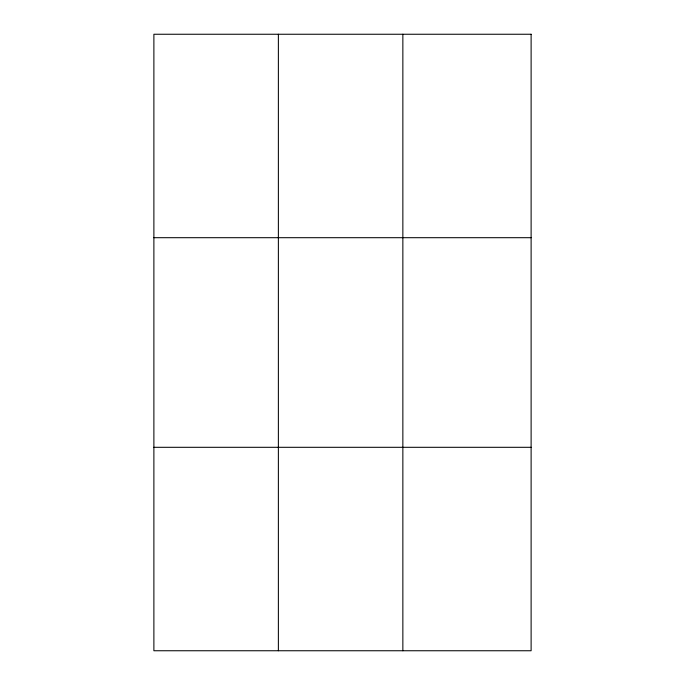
<?xml version="1.0" encoding="UTF-8"?>
<svg xmlns="http://www.w3.org/2000/svg" width="685" height="685" viewBox="0 0 685 685"><rect width="100%" height="100%" fill="white"/><g stroke="black" fill="none" stroke-linecap="round" stroke-linejoin="round"><path stroke-width="1.03" d="M278.375 650.75L278.375 34.25M402.857 650.75L402.857 34.25M153.885 237.695L531.115 237.695M153.885 447.305L531.115 447.305M531.115 34.25L531.115 650.75L153.885 650.75L153.885 34.25L531.115 34.25"/></g></svg>
